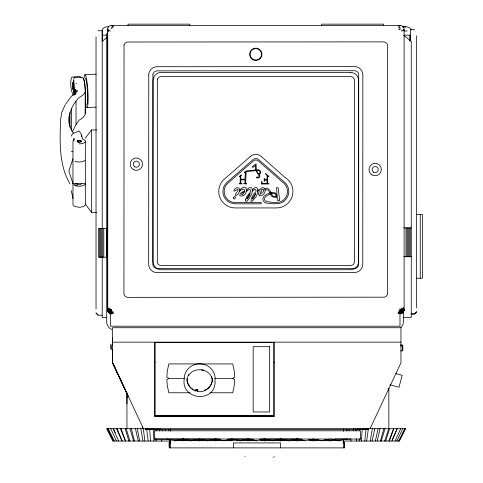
<?xml version="1.0" encoding="UTF-8"?>
<svg xmlns="http://www.w3.org/2000/svg" width="483" height="483" viewBox="0 0 483 483"><rect width="100%" height="100%" fill="white"/><g stroke="black" fill="none" stroke-linecap="round" stroke-linejoin="round"><path stroke-width="0.72" d="M102.215 40.964L102.215 31.033M410.037 40.964L410.037 35.156L404.005 35.156M72.275 131.986L76.024 124.542L79.152 120.146A28.147 12.184 0 0 0 82.641 117.731L83.879 116.433A28.153 11.604 0 0 0 85.237 113.777L85.31 90.635C84.622 86.439 85.328 80.685 82.599 77.455L74.237 77.455L73.688 79.272M85.268 113.547L85.31 90.635M128.454 396.706L112.605 362.751L112.66 342.151M72.897 89.433L72.897 82.406M399.99 308.607L399.99 326.2L110.474 326.2L110.474 313.835L111.543 313.835L111.543 309.446M72.885 82.515L72.885 89.27M359.225 441.045L359.304 438.866M359.587 430.866L359.636 429.411M159.625 430.866L159.71 429.411M165.452 430.866L165.542 429.411M161.696 441.045L161.793 439.59M162.36 430.866L162.457 429.411M402.049 309.681L401.445 311.143L399.99 311.758M402.907 309.681L402.049 311.746L399.99 312.622M403.559 309.681L402.514 312.211L399.99 313.28M399.984 309.681L403.969 309.681L403.969 310.78L402.804 312.501L399.99 313.835L401.059 313.696L402.907 312.628L404.114 309.718L404.114 29.505A4.124 4.124 0 0 0 399.99 25.388L111.543 25.388A4.124 4.124 0 0 0 107.419 29.505L107.419 309.718L108.741 312.525L111.543 313.835L108.627 312.628L107.558 310.78L107.558 309.718L109.025 312.241L111.543 313.28M85.304 90.683L85.237 91.541A28.171 11.175 0 0 1 83.879 94.094L83.305 94.71A28.177 10.855 0 0 1 79.152 97.445C70.222 106.495 64.577 121.921 73.452 132.916M361.338 441.045L362.28 429.411M364.762 441.045L365.921 429.411M111.808 309.718L107.419 309.718L108.627 312.628L110.474 313.696L111.042 313.642L111.543 310.756L110.83 310.436M168.621 430.866L168.815 429.411M403.836 30.55L403.969 29.517M215.152 382.029C214.615 403.601 180.564 399.9 184.246 378.678A15.45 14.876 0 0 1 201.387 363.892A15.45 14.876 0 0 1 214.784 381.902M366.669 441.045L368.36 428.687L405.593 428.687L399.375 441.045L342.876 441.045M77.093 90.176L77.087 91.704M169.557 441.045L169.774 439.59M239.616 191.256C240.751 186.686 235.438 186.625 234.007 190.399L234.007 191.256C243.649 185.671 233.126 194.975 235.861 195.651L238.101 194.196L239.616 191.256C240.637 189.837 244.803 187.537 244.76 190.833C242.81 191.769 239.532 192.916 239.816 195.591L240.057 195.905C249.222 197.499 247.894 179.972 239.616 190.537M370.298 441.045L372.327 428.687M107.558 309.718L107.455 29.505M372.121 441.045L374.802 428.687M375.351 441.045L378.111 428.687M377.175 441.045L380.067 428.687M403.148 312.109L403.939 310.201L401.059 309.681L399.99 310.756L400.51 313.63L401.059 313.696L403.148 312.109L400.522 310.219L403.969 310.78M187.76 376.716A12.365 11.9 0 0 0 193.52 390.101L195.663 390.958L195.971 389.292M195.663 390.958L196.122 389.298L197.819 389.739L197.354 391.399L199.702 391.695A12.365 11.9 0 0 0 211.645 376.716M197.354 391.399L197.662 389.733M380.405 441.045L383.888 428.687M77.026 91.245L76.676 92.156M381.274 441.045L385.017 428.687M385.748 441.045L389.564 428.687M77.238 183.329A2.228 0.948 0 0 0 77.02 183.558L77.594 184.476L79.17 184.754A2.228 0.948 0 0 0 81.392 183.806M384.637 441.045L388.73 428.687M72.969 158.774L68.846 171.139L72.969 183.504L85.328 183.504L85.328 160.434M403.703 311.227L404.114 309.718M389.383 441.045L393.796 428.687M388.863 441.045L393.567 428.687M110.474 313.696L111.543 310.756L110.516 311.493L109.478 313.286M110.039 313.382L111.543 310.756M391.979 441.045L397.135 428.687L392.033 440.357M111.543 311.758L110.516 311.493L111.573 309.706L108.627 312.628M395.1 441.045L400.703 428.687M370.063 428.687L400.968 362.751L400.968 327.166M396.893 441.045L402.75 428.687M398.68 441.045L404.802 428.687M399.024 441.045L405.195 428.687M71.321 136.121L72.516 133.791L79.152 130.99A56.97 24.259 0 0 1 81.482 134.92L81.718 135.59A56.97 24.259 0 0 1 82.243 138.965A6.182 2.632 0 0 1 85.123 141.93A6.182 2.632 0 0 1 79.152 143.88M65.018 105.125L61.806 112.171L60.604 119.657C59.856 141.253 58.66 164.552 69.987 183.963M65.404 104.382L71.713 95.966L73.422 95.091M401.518 327.045L402.943 324.449L403.39 322.415L403.39 311.873M85.328 138.174L91.51 129.933L96.703 129.933M109.134 312.863L110.957 310.497M188.479 375.792C193.755 366.392 209.55 368.269 212.218 378.799M108.397 312.133L111.573 309.706L108.651 310.098L107.733 309.718L107.733 29.505M252.271 190.224C259.039 181.433 258.761 195.192 254.776 198.338C247.374 207.781 252.518 193.206 255.954 191.866L255.99 190.242L254.849 189.233L252.235 191.196M297.431 439.035L289.19 440.81L280.949 439.035M416.63 312.006L414.565 314.071L411.136 314.071M107.969 311.776L110.565 309.977L107.872 311.239M102.215 41.339L106.797 37.674M264.865 189.046C263.99 186.655 261.194 187.67 260.216 189.366L258.864 189.553L257.62 190.489L257.62 191.274L258.634 190.568L259.413 190.676L258.429 193.707L258.592 194.498L259.202 194.812L259.25 195.826C262.577 196.49 266.423 192.288 264.865 189.046L266 188.219L267.528 188.219L269.502 189.897L271.186 192.488C267.522 193.81 261.714 195.452 263.042 200.759L264.714 202.582L266.266 203.053L273.227 203.82L279.639 203.361A12.329 12.329 0 0 0 287.125 185.291L285.163 182.737L259.045 159.964C257.367 158.098 254.299 158.11 252.627 159.976L226.605 182.634L224.565 185.291A12.329 12.329 0 0 0 232.051 203.361L235.511 203.82L261.327 203.82L261.327 202.582L235.589 202.582L232.371 202.16A11.079 11.079 0 0 1 225.646 185.913L227.511 183.486L253.412 160.93L255.845 159.77L258.26 160.917L284.282 183.618L286.045 185.913A11.079 11.079 0 0 1 279.313 202.16L274.646 202.582L266.097 201.568L264.551 199.853L264.485 198.133C266.411 195.047 270.915 193.429 274.489 193.605L275.95 194.685L275.95 196.641L273.68 196.641L272.183 195.416L271.609 193.731M77.02 183.558L73.796 184.935L76.06 185.901L77.872 184.56M74.074 94.722L73.688 80.069M110.999 309.718L108.27 309.718M214.694 378.352L232.715 378.352L234.75 377.132L234.261 371.065L232.715 363.928L168.845 363.928L167.305 371.065L166.816 377.132L168.887 378.352L184.657 378.352M168.887 378.352L166.816 379.572L167.305 385.633L168.845 392.776L189.885 392.776M264.485 439.035L256.551 440.81L251.74 439.778M109.961 309.718L109.55 310.249L110.516 311.493M109.762 310.744L111.573 309.706L107.558 310.78M188.479 384.921L188.992 384.631M110.16 310.364L111.573 309.706M110.474 309.718L109.031 309.718M265.203 189.97L267.504 189.728L269.266 191.576L271.482 196.134L273.613 197.215L276.747 197.215L276.747 195.319L275.449 192.928L272.69 192.524L271.337 192.928L271.186 192.488M235.716 439.85L240.136 440.81L248.401 439.035L256.244 440.81L248.286 439.035M325.071 439.778L329.877 440.81L334.176 439.844M166.756 439.035L174.997 440.81L183.238 439.035M264.581 440.81L268.892 439.844L264.581 440.81L259.739 439.778M292.463 439.778L297.268 440.81L301.591 439.844M174.997 440.81L182.954 439.035M215.702 439.035L223.949 440.81L231.906 439.035L240.16 440.81L248.123 439.035M272.744 440.81L277.109 439.844M285.338 439.844L280.979 440.81L276.59 439.844M289.19 440.81L297.148 439.035M297.268 440.81L301.615 439.844M329.877 440.81L334.224 439.844M203.723 439.844L199.328 440.81L194.564 439.778M220.031 439.844L215.629 440.81L210.848 439.778M269.079 439.844L264.696 440.81L259.957 439.778M330.469 440.647L334.127 439.844M340.074 440.327L337.889 440.81L332.847 439.705M188.122 439.699L183.075 440.81L178.716 439.844M203.959 439.778L199.225 440.81L194.178 439.699M228.236 439.844L223.816 440.81L219.071 439.79M253.068 439.778L248.328 440.81L243.577 439.778M301.947 439.778L297.214 440.81L292.855 439.844M313.352 439.035L305.256 440.81L297.208 439.035M326.792 439.705L321.75 440.81L316.637 439.693M174.858 440.81L179.61 439.778M196.388 439.693L191.244 440.81L186.438 439.778M183.6 440.659L187.724 439.778M215.647 439.035L207.406 440.81L199.401 439.035L191.159 440.81L183.196 439.035M212.285 439.79L207.539 440.81L202.401 439.693M220.387 439.778L215.581 440.81L211.234 439.844M237.141 439.717L231.937 440.81L227.541 439.844M240.136 440.81L244.941 439.778M252.844 439.778L248.039 440.81L242.955 439.717M280.677 439.035L272.43 440.81L264.322 439.035M276.385 439.844L280.726 440.81L285.531 439.778M293.797 439.778L288.991 440.81L284.626 439.844M313.431 440.81L309.108 439.844L313.431 440.81L318.237 439.778M329.798 439.035L321.557 440.81L313.455 439.053M346.981 439.035L338.861 440.81L330.62 439.035M107.594 310.237L108.651 310.098L109.78 312.03L111.941 312.604M272.973 457.534L273.293 457.498M255.459 170.022L246.04 170.964L244.356 172.328L244.483 172.95L245.4 172.256L244.953 179.211L240.782 179.211L240.782 175.981L241.591 175.166L240.993 174.955L239.411 176.434L239.719 176.796L240.305 176.398L240.148 183.413L239.019 183.727L241.929 183.969L241.929 183.492L240.782 183.413L240.782 179.845L244.953 179.845L244.953 183.413L243.704 183.727L246.614 183.969L246.614 183.492L245.587 183.413L246.173 171.586L256.044 170.656L259.232 176.174L258.429 177.315L256.992 177.013L256.31 177.406L256.34 177.804L256.944 177.738C258.966 179.048 260.989 175.963 259.093 174.46C262.843 173.113 259.492 168.066 256.358 170.022L256.044 163.797L252.271 166.713L252.851 167.468L255.459 165.452L255.459 170.022L256.044 170.656M84.809 74.847L96.063 74.165M87.073 107.649L96.081 107.105M350.942 439.035L334.906 439.071M402.81 26.915C405.708 26.74 410.145 26.293 411.13 29.964M398.922 29.511L399.719 29.505M301.253 439.059L260.277 439.053M219.94 439.059L154.59 439.083L154.385 430.794L360.421 430.794L360.421 439.035M402.919 26.915L405.829 26.915M108.603 26.927C105.934 26.336 102.65 27.525 102.215 30.489L102.215 228.471M411.136 29.56L414.565 29.56M98.097 30.713L102.215 30.713M404.138 31.033L407.151 31.033M102.215 35.156L106.338 35.156M71.2 151.68L72.637 151.68M85.328 204.104L91.51 212.345L96.703 212.345M416.322 214.404L422.396 214.404L422.396 278.238L416.322 278.238M403.77 227.879L411.268 227.879M403.77 256.727L411.268 256.727M411.136 313.89L414.565 313.89L416.63 311.644M102.215 315.224L98.097 315.224L96.032 313.165M106.628 317.428L102.215 317.428L102.215 257.077M403.178 317.428L411.268 317.428L411.268 41.339L403.83 35.386M400.968 327.728L112.521 327.728L112.521 344.771L112.521 338.028M400.968 342.151L112.521 342.151L112.533 345.097M400.431 345.013L402.659 345.013L402.659 349.958M400.558 345.9L402.78 345.9L402.78 350.845L400.558 350.845M154.687 362.473L155.103 362.473M273.776 362.473L274.193 362.473M210.177 392.776L232.715 392.776L234.261 385.633L234.75 379.572L232.715 378.352M155.103 415.815L273.776 415.815M154.687 416.213L274.193 416.213M154.385 439.035L360.892 439.035M227.952 439.059L252.211 439.053M171.036 441.045L112.829 441.045L106.592 428.687L368.004 428.687L368.004 429.508L145.486 429.508L145.486 428.687M170.535 442.078L169.141 442.078L169.141 447.023M342.948 442.078L344.343 442.078L344.343 447.023M170.692 442.941L169.298 442.941L169.298 447.886L344.5 447.886L344.5 442.941L343.105 442.941M274.006 456.393L274.32 456.429M244.833 456.658L245.159 456.695M111.042 313.642L111.543 313.696M197.354 390.844L195.663 390.397M402.907 312.628L400.522 310.219L401.892 310.472M300.686 439.778L304.809 440.659M227.245 439.778L232.057 440.81M178.173 439.79L182.918 440.81M308.836 439.778L312.893 440.659M267.673 439.699L272.02 440.653M276.415 439.844L280.726 440.81M80.945 77.208L79.749 76.356L71.834 77.141C69.588 82.69 71.031 89.488 72.897 95.048M395.819 373.582L402.194 375.291L398.994 387.233L389.787 384.764M201.538 369.93L203.228 370.395L203.228 369.839M400.522 310.219L403.559 311.776M402.049 313.286L400.256 310.491L401.445 311.143M111.651 329.497C108.91 328.205 106.984 325.427 106.701 322.415L106.701 33.291M401.059 309.681L401.983 310.219M400.256 310.491L401.246 311.318M401.017 311.469L400.123 310.623L400.256 311.728M98.097 315.043L96.032 312.797M401.101 312.38L400.123 310.623L401.512 313.364M271.458 192.892L271.935 193.605M115.238 432.587L113.227 428.687L118.625 441.045M107.437 428.687L113.565 441.045M108.283 428.687L114.302 441.045M112.605 362.751L143.445 428.687M110.752 428.687L116.463 441.045M116.439 428.687L122.066 441.045L117.158 428.687M120.382 428.687L125.483 441.045L121.094 428.687M73.048 198.549L71.255 190.568M126.22 428.687L129.981 441.045M125.194 428.687L128.864 441.045M130.06 428.687L133.61 441.045M400.522 311.674L401.059 313.696M131.346 428.687L134.461 441.045M135.457 428.687L138.265 441.045M137.317 428.687L139.678 441.045M140.849 428.687L142.938 441.045M400.015 29.209L399.99 29.777M349.505 429.411L349.698 430.866M350.845 439.59L351.038 441.045M76.199 83.287L76.26 83.764M143.282 428.687L144.9 441.045M146.699 429.411L148.148 441.045M346.836 429.411L346.975 430.866M84.537 83.764L84.507 83.42M108.627 309.718L108.651 310.098M107.969 309.718L108.005 310.183M355.905 429.411L356.001 430.866M356.526 438.866L356.671 441.045M149.736 429.411L150.497 441.045M153.389 429.411L153.95 441.045M85.237 112.636L85.268 113.342M353.236 429.411L353.278 430.866M74.159 95.217L73.688 80.214L74.177 94.656M108.627 29.505L108.633 29.916A2.94 2.94 0 0 0 109.001 31.003M111.543 27.446L111.543 28.829M420.24 214.404L420.24 278.238M416.63 35.772L416.63 307.888M410.447 29.874L410.447 40.886M410.212 227.879L410.212 256.727M410.037 35.156L410.037 41.127M409.161 227.879L409.161 256.727M408.105 227.879L408.105 256.727M407.054 227.879L407.054 256.727M405.998 227.879L405.998 256.727M399.99 27.446L399.99 28.823M388.851 388.604L388.851 428.687M388.175 388.761L388.175 390.047M383.508 25.388L383.508 24.15L321.696 24.15L321.696 25.388M370.515 427.721L370.515 428.687M367.877 428.687L367.877 429.508M367.509 428.687L367.509 429.508M366.899 428.687L366.899 429.508M366.066 428.687L366.066 429.508M365.021 428.687L365.021 429.508M363.777 428.687L363.777 429.508M362.359 428.687L362.359 429.508M360.789 428.687L360.789 429.508M359.098 428.687L359.098 429.508M357.311 428.687L357.311 429.508M355.464 428.687L355.464 429.508M353.514 428.687L353.514 429.508M343.431 429.031L343.431 431.295M343.431 439.59L343.431 447.886M280.369 447.886L280.369 442.941L233.422 442.941L233.422 447.886M274.193 342.151L274.193 416.322L154.687 416.322L154.687 342.151M189.831 25.388L189.831 24.15L128.025 24.15L128.025 25.388M170.36 429.031L170.36 431.295M170.36 439.59L170.36 447.886M159.976 428.687L159.976 429.508M158.026 428.687L158.026 429.508M156.172 428.687L156.172 429.508M156.094 429.411L156.094 430.866M156.094 438.866L156.094 441.045M154.391 428.687L154.391 429.508M152.694 428.687L152.694 429.508M151.131 428.687L151.131 429.508M149.712 428.687L149.712 429.508M148.468 428.687L148.468 429.508M147.418 428.687L147.418 429.508M146.584 428.687L146.584 429.508M145.981 428.687L145.981 429.508M145.612 428.687L145.612 429.508M142.394 426.477L142.394 428.687M127.24 397.002L127.24 397.871M126.969 392.721L126.969 403.957M126.938 393.476L126.938 428.687M111.229 345.061L111.229 349.921M110.8 344.053L110.8 348.913M107.969 29.505L107.987 29.994A3.586 3.586 0 0 0 108.44 31.317M107.558 29.505L107.588 30.037A3.991 3.991 0 0 0 107.854 31.045M103.779 228.368L103.779 257.21M102.728 228.368L102.728 257.21M101.672 228.368L101.672 257.21M100.615 228.368L100.615 257.21M99.564 228.368L99.564 257.21M96.032 36.931L96.032 309.042M91.51 129.933L91.51 212.345M85.328 141.247L85.328 159.384A6.182 2.632 0 0 1 81.512 161.817A6.182 2.632 0 0 1 74.78 161.244M81.585 135.21L81.585 136.665M81.524 135.041L81.524 136.454M76.024 101.261L76.024 124.542M73.984 140.553L73.984 138.373L73.796 139.931L72.969 141.247L72.969 183.504M72.969 183.618L72.969 204.635L73.796 205.951L74.78 206.495L79.152 207.261A6.182 2.632 0 0 0 85.328 204.635L85.328 183.618A6.182 2.632 0 0 1 76.06 185.901M71.442 108.796L71.442 130.295M70.005 112.491L70.005 127.246M69.135 116.125L69.135 123.539M111.543 25.527A3.991 3.991 0 0 1 113.064 25.828M112.297 26.692A2.94 2.94 0 0 1 113.01 26.988M113.016 312.229A2.922 2.922 0 0 1 112.316 312.525M108.723 308.957A2.922 2.922 0 0 1 109.013 308.257M398.958 25.659A3.985 3.985 0 0 1 399.99 25.527M399.23 312.501A2.922 2.922 0 0 1 398.523 312.211M402.514 308.22A2.922 2.922 0 0 1 402.804 308.927M110.281 31.166A2.071 2.071 0 0 1 109.629 30.314M112.334 27.603A2.071 2.071 0 0 1 113.004 28.05M403.559 29.517A3.574 3.574 0 0 1 403.438 30.447M399.067 26.058A3.574 3.574 0 0 1 399.99 25.937M398.958 313.527A3.985 3.985 0 0 1 397.998 313.129M403.438 307.689A3.985 3.985 0 0 1 403.939 309.162M113.547 313.129A3.979 3.979 0 0 1 112.593 313.533M107.588 309.198A3.979 3.979 0 0 1 107.854 308.19M113.004 311.155A2.059 2.059 0 0 1 112.34 311.607M109.544 309.18A2.059 2.059 0 0 1 110.275 308.076M401.983 30.043A2.065 2.065 0 0 1 401.451 30.972M398.529 28.05A2.065 2.065 0 0 1 399.459 27.519M399.2 311.589A2.065 2.065 0 0 1 398.529 311.143M401.246 308.045A2.065 2.065 0 0 1 401.892 308.891M111.543 25.937A3.586 3.586 0 0 1 113.336 26.42M402.804 30.278A2.922 2.922 0 0 1 402.508 30.984M398.529 26.982A2.922 2.922 0 0 1 399.236 26.692M399.061 313.135A3.574 3.574 0 0 1 398.197 312.779M403.082 307.894A3.574 3.574 0 0 1 403.528 309.217M113.342 312.797A3.574 3.574 0 0 1 112.479 313.153M107.999 309.253A3.574 3.574 0 0 1 108.446 307.931M187.941 376.124A12.365 11.9 0 0 1 188.69 374.391M212.659 378.678A12.956 12.473 0 0 1 206.754 389.147M206.181 389.485A12.956 12.473 0 0 1 204.345 390.33M197.674 391.001A12.956 12.473 0 0 1 194.426 390.077M193.224 389.485A12.956 12.473 0 0 1 186.74 378.678M85.032 78.125A13.186 1.552 86.5 0 1 87.538 91.909A13.186 1.552 86.5 0 1 86.433 104.195M84.03 77.703A16.482 1.944 86.5 0 1 86.771 80.486A16.482 1.944 86.5 0 1 88.033 102.45A16.482 1.944 86.5 0 1 85.563 104.443M83.408 78.421A13.186 1.552 86.5 0 1 85.346 89.741A13.186 1.552 86.5 0 1 85.262 103.338M75.408 94.42A2.801 0.368 86.4 0 1 75.058 90.889A2.801 0.368 86.4 0 1 75.408 89.385L75.511 89.687A2.801 0.368 86.4 0 1 75.837 94.107M75.716 93.931A2.801 0.368 86.4 0 1 75.547 89.554M75.922 89.663A2.801 0.368 86.4 0 1 76.115 90.726M124.04 44.925L123.938 293.767C124.173 295.765 126.009 297.377 128.025 297.353L384.577 297.184L386.424 296.115L387.487 294.268L387.595 45.45C387.36 43.458 385.519 41.84 383.508 41.87L126.957 42.009L125.109 43.078L124.04 44.925M148.752 74.962L148.679 264.37C148.601 268.789 152.507 272.684 156.921 272.605L354.534 272.478C358.954 272.557 362.854 268.657 362.775 264.237L362.854 74.847C362.932 70.427 359.026 66.527 354.613 66.612L156.993 66.72C152.574 66.636 148.673 70.542 148.752 74.962M152.912 74.424L152.833 264.907L154.005 267.28L156.383 268.451L354.54 268.355C356.738 268.403 358.706 266.435 358.658 264.231L358.7 74.31C358.471 72.317 356.623 70.699 354.613 70.729L156.456 70.874L154.083 72.045L152.912 74.424M267.171 175.54L267.014 179.531L264.775 179.531L264.696 178.517L264.141 178.831L264.219 181.173L264.696 181.173L264.775 180.165L267.014 180.165L267.014 183.395L262.16 183.395L261.852 181.463L261.526 184.029L268.796 183.951L268.796 183.474L267.648 183.395L267.648 175.957L268.566 176.651L268.88 176.295L265.439 173.626L267.171 175.54M245.509 199.859C245.569 205.915 252.506 193.478 252.162 191.872C253.472 186.245 248.66 186.257 246.529 190.513L246.529 191.383L249.349 189.233L250.242 189.704L250.568 190.924L250.448 191.866L246.753 196.714L245.509 199.859M261.249 191.087L260.035 194.365L263.277 191.848L263.748 189.602L263.211 189.215L262.064 189.384L261.049 190.03L261.249 191.087M157.325 79.55L157.325 262.565A4.087 4.087 0 0 0 160.217 265.451L351.473 265.451A4.087 4.087 0 0 0 354.359 262.565L354.359 79.55A4.087 4.087 0 0 0 351.473 76.664L160.217 76.664A4.087 4.087 0 0 0 157.325 79.55M260.174 172.22L259.812 173.306L258.828 173.904C254.016 170.306 259.419 168.821 260.174 172.22M233.416 197.692L233.531 198.851L234.635 198.911L235.505 197.831L235.565 196.973L234.273 196.653L233.416 197.692M246.994 198.048C246.264 201.84 250.393 194.613 250.037 193.496L246.994 198.048M252.5 198.048C251.77 201.84 255.899 194.613 255.543 193.496L252.5 198.048M244.639 191.594C242.243 197.312 239.163 193.816 244.639 191.594M250.019 156.782L223.587 179.803A16.482 16.482 0 0 0 235.239 207.938L276.445 207.938A16.482 16.482 0 0 0 284.692 177.183L261.671 156.782A8.241 8.241 0 0 0 250.019 156.782M317.892 439.844L313.57 440.81L317.911 439.844M279.603 200.167L277.333 200.439L276.602 187.645L278.123 187.645L279.603 200.167M350.416 72.365L161.274 72.365A8.241 8.241 0 0 0 153.033 80.607L153.033 261.508A8.241 8.241 0 0 0 161.274 269.749L350.416 269.749A8.241 8.241 0 0 0 358.658 261.508L358.658 80.607A8.241 8.241 0 0 0 350.416 72.365M106.749 228.368L98.508 228.368L98.508 257.21L106.749 257.21L106.749 228.368M273.776 342.562L155.103 342.562L155.103 415.923L273.776 415.923L273.776 342.562M269.659 346.679L253.177 346.679L253.177 411.957L269.659 411.957L269.659 346.679M112.533 362.751L112.521 349.269L112.533 362.751L127.409 394.502L112.533 362.751M329.738 440.81L325.415 439.844L329.738 440.81M251.438 58.678A6.182 6.182 0 0 0 261.774 55.901A6.182 6.182 0 0 0 254.203 48.33A6.182 6.182 0 0 0 251.438 58.678M251.728 58.383A5.766 5.766 0 0 0 261.375 55.793A5.766 5.766 0 0 0 254.306 48.735A5.766 5.766 0 0 0 251.728 58.383M372.085 174.894A6.182 6.182 0 0 0 381.359 169.545A6.182 6.182 0 0 0 372.091 164.184A6.182 6.182 0 0 0 372.085 174.894M373.643 172.196A3.067 3.067 0 0 0 378.243 169.539A3.067 3.067 0 0 0 373.649 166.889A3.067 3.067 0 0 0 373.643 172.196M134.823 166.84A3.067 3.067 0 0 0 139.424 164.19A3.067 3.067 0 0 0 134.823 161.533A3.067 3.067 0 0 0 134.823 166.84M133.266 169.539A6.182 6.182 0 0 0 142.539 164.19A6.182 6.182 0 0 0 133.266 158.835A6.182 6.182 0 0 0 133.266 169.539M78.5 141.972A2.059 0.863 0 0 0 81.585 141.223A2.059 0.863 0 0 0 78.5 140.475A2.059 0.863 0 0 0 78.5 141.972M77.986 141.99A2.017 0.857 0 0 0 81.011 141.247A2.017 0.857 0 0 0 77.986 140.505A2.017 0.857 0 0 0 77.986 141.99"/></g></svg>
